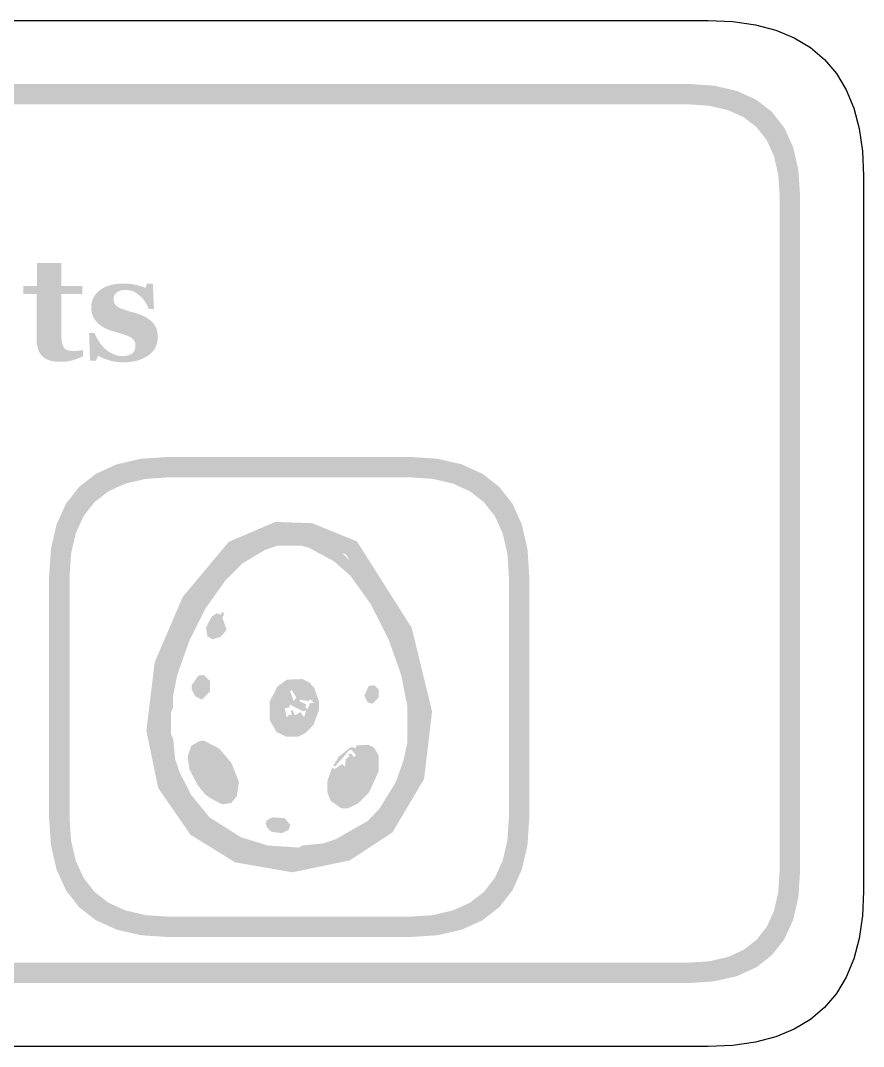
# Model space of a CAD drawing. Header units: millimetres. Extents: x 6 to 294, y 109 to 451.
# Drawn here: x 189.54 to 206.04, y 268.86 to 288.94 of the extents above; entities that cross this region are included whole.
import ezdxf

# ---------------------------------------------------------------- set-up
doc = ezdxf.new("R2010")
doc.units = ezdxf.units.MM
doc.layers.add('CUT', color=1, linetype='Continuous')
doc.layers.add('RASTER', color=7, linetype='Continuous')

msp = doc.modelspace()

# ---------------------------------------------------------------- hatches: boundary and pattern name
at = {"layer": 'RASTER'}
h = msp.add_hatch(color=7, dxfattribs=at)
h.paths.add_polyline_path([(143.2, 285.501), (143.234, 286.016), (143.337, 286.463), (143.509, 286.841), (143.75, 287.151), (144.059, 287.391), (144.438, 287.563), (144.884, 287.666), (145.4, 287.701), (202.6, 287.701), (203.116, 287.666), (203.563, 287.563), (203.941, 287.391), (204.25, 287.151), (204.491, 286.841), (204.663, 286.463), (204.766, 286.016), (204.8, 285.501), (204.8, 272.301), (204.766, 271.785), (204.663, 271.338), (204.491, 270.96), (204.25, 270.651), (203.941, 270.41), (203.563, 270.238), (203.116, 270.135), (202.6, 270.101), (145.4, 270.101), (144.884, 270.135), (144.438, 270.238), (144.059, 270.41), (143.75, 270.651), (143.509, 270.96), (143.337, 271.338), (143.234, 271.785), (143.2, 272.301)])
h.paths.add_polyline_path([(143.6, 285.501), (143.6, 272.301), (143.628, 271.879), (143.712, 271.513), (143.853, 271.204), (144.05, 270.951), (144.303, 270.754), (144.613, 270.613), (144.978, 270.529), (145.4, 270.501), (202.6, 270.501), (203.022, 270.529), (203.388, 270.613), (203.697, 270.754), (203.95, 270.951), (204.147, 271.204), (204.288, 271.513), (204.372, 271.879), (204.4, 272.301), (204.4, 285.501), (204.372, 285.923), (204.288, 286.288), (204.147, 286.598), (203.95, 286.851), (203.697, 287.048), (203.388, 287.188), (203.022, 287.273), (202.6, 287.301), (145.4, 287.301), (144.978, 287.273), (144.613, 287.188), (144.303, 287.048), (144.05, 286.851), (143.853, 286.598), (143.712, 286.288), (143.628, 285.923), (143.6, 285.501)], flags=0)
for points in [[(190.767, 282.368), (190.744, 282.358), (190.72, 282.348), (190.695, 282.339), (190.67, 282.329), (190.645, 282.32), (190.619, 282.311), (190.593, 282.303), (190.567, 282.294), (190.539, 282.286), (190.51, 282.28), (190.48, 282.274), (190.448, 282.269), (190.415, 282.266), (190.38, 282.263), (190.344, 282.262), (190.306, 282.261), (190.251, 282.263), (190.199, 282.268), (190.151, 282.277), (190.107, 282.289), (190.066, 282.305), (190.029, 282.324), (189.996, 282.346), (189.967, 282.373), (189.941, 282.402), (189.918, 282.434), (189.899, 282.469), (189.884, 282.508), (189.872, 282.549), (189.863, 282.593), (189.858, 282.64), (189.856, 282.69), (189.856, 283.59), (189.593, 283.59), (189.593, 283.748), (189.862, 283.748), (189.862, 284.192), (190.338, 284.192), (190.338, 283.748), (190.748, 283.748), (190.748, 283.59), (190.341, 283.59), (190.341, 282.787), (190.342, 282.746), (190.344, 282.708), (190.348, 282.673), (190.353, 282.641), (190.36, 282.612), (190.368, 282.586), (190.378, 282.563), (190.389, 282.544), (190.402, 282.527), (190.417, 282.513), (190.435, 282.5), (190.455, 282.49), (190.478, 282.482), (190.503, 282.477), (190.53, 282.473), (190.559, 282.472), (190.57, 282.472), (190.581, 282.473), (190.593, 282.473), (190.607, 282.474), (190.621, 282.474), (190.636, 282.475), (190.652, 282.477), (190.669, 282.478), (190.686, 282.48), (190.702, 282.481), (190.716, 282.483), (190.729, 282.484), (190.74, 282.486), (190.751, 282.488), (190.76, 282.489), (190.767, 282.491)], [(191.548, 282.251), (191.513, 282.252), (191.477, 282.254), (191.442, 282.257), (191.408, 282.261), (191.373, 282.267), (191.339, 282.274), (191.304, 282.283), (191.271, 282.293), (191.238, 282.303), (191.207, 282.314), (191.177, 282.325), (191.15, 282.336), (191.125, 282.347), (191.101, 282.358), (191.08, 282.37), (191.06, 282.381), (191.016, 282.282), (190.902, 282.282), (190.883, 282.828), (190.99, 282.828), (190.996, 282.811), (191.003, 282.794), (191.011, 282.776), (191.019, 282.758), (191.029, 282.739), (191.039, 282.72), (191.051, 282.7), (191.063, 282.679), (191.076, 282.659), (191.09, 282.639), (191.104, 282.62), (191.118, 282.601), (191.133, 282.583), (191.148, 282.565), (191.164, 282.548), (191.18, 282.531), (191.198, 282.515), (191.216, 282.499), (191.235, 282.484), (191.254, 282.47), (191.274, 282.456), (191.295, 282.443), (191.316, 282.431), (191.338, 282.419), (191.36, 282.409), (191.383, 282.4), (191.406, 282.392), (191.43, 282.385), (191.454, 282.38), (191.478, 282.377), (191.503, 282.375), (191.528, 282.374), (191.56, 282.375), (191.59, 282.377), (191.618, 282.381), (191.644, 282.387), (191.668, 282.394), (191.689, 282.403), (191.709, 282.414), (191.726, 282.426), (191.741, 282.44), (191.755, 282.456), (191.766, 282.473), (191.775, 282.492), (191.782, 282.513), (191.787, 282.536), (191.79, 282.56), (191.791, 282.586), (191.791, 282.601), (191.789, 282.614), (191.787, 282.628), (191.784, 282.64), (191.78, 282.652), (191.775, 282.663), (191.769, 282.673), (191.762, 282.683), (191.754, 282.692), (191.746, 282.702), (191.737, 282.71), (191.727, 282.719), (191.717, 282.727), (191.706, 282.734), (191.694, 282.742), (191.681, 282.749), (191.667, 282.756), (191.652, 282.763), (191.637, 282.77), (191.622, 282.776), (191.606, 282.782), (191.59, 282.788), (191.573, 282.794), (191.556, 282.799), (191.539, 282.804), (191.52, 282.81), (191.501, 282.815), (191.48, 282.822), (191.459, 282.828), (191.436, 282.835), (191.413, 282.841), (191.388, 282.849), (191.364, 282.856), (191.34, 282.863), (191.318, 282.871), (191.296, 282.878), (191.275, 282.886), (191.255, 282.893), (191.236, 282.9), (191.218, 282.908), (191.2, 282.916), (191.182, 282.925), (191.164, 282.935), (191.145, 282.947), (191.127, 282.959), (191.108, 282.972), (191.09, 282.987), (191.071, 283.002), (191.054, 283.017), (191.039, 283.032), (191.025, 283.049), (191.011, 283.065), (190.998, 283.083), (190.987, 283.101), (190.975, 283.12), (190.965, 283.14), (190.956, 283.161), (190.948, 283.182), (190.941, 283.205), (190.935, 283.228), (190.931, 283.253), (190.928, 283.278), (190.926, 283.305), (190.926, 283.332), (190.928, 283.382), (190.936, 283.43), (190.95, 283.476), (190.969, 283.519), (190.993, 283.559), (191.023, 283.597), (191.058, 283.633), (191.099, 283.666), (191.144, 283.696), (191.193, 283.722), (191.244, 283.744), (191.3, 283.762), (191.358, 283.776), (191.42, 283.786), (191.485, 283.791), (191.554, 283.793), (191.587, 283.793), (191.619, 283.792), (191.651, 283.79), (191.682, 283.787), (191.712, 283.783), (191.742, 283.778), (191.771, 283.773), (191.799, 283.766), (191.827, 283.76), (191.853, 283.753), (191.878, 283.745), (191.902, 283.738), (191.925, 283.73), (191.947, 283.723), (191.968, 283.715), (191.988, 283.707), (192.018, 283.793), (192.13, 283.793), (192.153, 283.294), (192.049, 283.294), (192.035, 283.331), (192.019, 283.368), (192, 283.402), (191.979, 283.436), (191.956, 283.468), (191.931, 283.499), (191.903, 283.529), (191.873, 283.557), (191.842, 283.583), (191.81, 283.605), (191.777, 283.624), (191.744, 283.64), (191.71, 283.652), (191.676, 283.661), (191.641, 283.666), (191.605, 283.667), (191.578, 283.667), (191.552, 283.665), (191.527, 283.661), (191.505, 283.656), (191.483, 283.649), (191.463, 283.641), (191.445, 283.632), (191.428, 283.621), (191.413, 283.608), (191.4, 283.595), (191.389, 283.58), (191.38, 283.565), (191.373, 283.548), (191.368, 283.53), (191.365, 283.511), (191.364, 283.49), (191.365, 283.463), (191.369, 283.438), (191.377, 283.415), (191.387, 283.394), (191.4, 283.375), (191.417, 283.358), (191.436, 283.343), (191.458, 283.329), (191.483, 283.317), (191.51, 283.305), (191.539, 283.293), (191.571, 283.281), (191.606, 283.269), (191.642, 283.258), (191.681, 283.246), (191.722, 283.235), (191.786, 283.218), (191.845, 283.199), (191.899, 283.178), (191.949, 283.156), (191.995, 283.132), (192.037, 283.107), (192.074, 283.08), (192.106, 283.052), (192.135, 283.021), (192.159, 282.989), (192.18, 282.955), (192.197, 282.919), (192.211, 282.881), (192.22, 282.841), (192.226, 282.799), (192.228, 282.755), (192.225, 282.697), (192.216, 282.642), (192.201, 282.59), (192.181, 282.542), (192.154, 282.497), (192.122, 282.456), (192.084, 282.417), (192.04, 282.383), (191.991, 282.352), (191.938, 282.325), (191.882, 282.302), (191.823, 282.284), (191.759, 282.27), (191.693, 282.259), (191.622, 282.253), (191.548, 282.251)]]:
    msp.add_hatch(color=7, dxfattribs=at).paths.add_polyline_path(points)
h = msp.add_hatch(color=7, dxfattribs=at)
h.paths.add_polyline_path([(190.1, 278.051), (190.137, 278.602), (190.247, 279.079), (190.43, 279.483), (190.688, 279.813), (191.018, 280.07), (191.422, 280.254), (191.899, 280.364), (192.45, 280.401), (197.15, 280.401), (197.701, 280.364), (198.178, 280.254), (198.582, 280.07), (198.913, 279.813), (199.17, 279.483), (199.353, 279.079), (199.463, 278.602), (199.5, 278.051), (199.5, 273.351), (199.463, 272.8), (199.353, 272.323), (199.17, 271.919), (198.913, 271.588), (198.582, 271.331), (198.178, 271.148), (197.701, 271.038), (197.15, 271.001), (192.45, 271.001), (191.899, 271.038), (191.422, 271.148), (191.018, 271.331), (190.687, 271.588), (190.43, 271.919), (190.247, 272.323), (190.137, 272.8), (190.1, 273.351)])
h.paths.add_polyline_path([(190.5, 278.051), (190.5, 273.351), (190.53, 272.894), (190.622, 272.498), (190.774, 272.163), (190.987, 271.888), (191.262, 271.675), (191.597, 271.523), (191.993, 271.431), (192.45, 271.401), (197.15, 271.401), (197.607, 271.431), (198.003, 271.523), (198.338, 271.675), (198.612, 271.888), (198.826, 272.163), (198.978, 272.498), (199.07, 272.894), (199.1, 273.351), (199.1, 278.051), (199.07, 278.508), (198.978, 278.904), (198.826, 279.239), (198.613, 279.513), (198.338, 279.727), (198.003, 279.879), (197.607, 279.97), (197.15, 280.001), (192.45, 280.001), (191.993, 279.97), (191.597, 279.879), (191.262, 279.727), (190.987, 279.513), (190.774, 279.239), (190.622, 278.904), (190.53, 278.508), (190.5, 278.051)], flags=0)
h = msp.add_hatch(color=7, dxfattribs=at)
h.paths.add_polyline_path([(194.529, 279.128), (195.252, 279.102), (196.126, 278.746), (197.197, 277.056), (197.596, 275.418), (197.44, 274.097), (196.821, 273.051), (195.988, 272.504), (194.863, 272.27), (193.741, 272.465), (192.866, 273.006), (192.237, 273.917), (192.004, 275.04), (192.167, 276.379), (192.716, 277.661), (193.616, 278.737)])
h.paths.add_polyline_path([(194.589, 278.806), (193.812, 278.473), (192.992, 277.491), (192.479, 276.295), (192.328, 275.053), (192.537, 274.045), (193.091, 273.243), (193.857, 272.77), (194.858, 272.596), (195.864, 272.804), (196.583, 273.278), (197.13, 274.202), (197.272, 275.399), (196.899, 276.929), (195.911, 278.489), (195.184, 278.784), (194.589, 278.806)], flags=0)
h = msp.add_hatch(color=7, dxfattribs=at)
h.paths.add_polyline_path([(194.51, 278.855), (195.102, 278.867), (195.343, 278.786), (195.837, 278.517), (196.28, 278.075), (196.561, 277.672), (196.871, 277.097), (197.152, 276.374), (197.313, 275.69), (197.313, 274.725), (197.273, 274.524), (197.072, 273.921), (196.883, 273.587), (196.4, 273.064), (196.159, 272.903), (195.785, 272.714), (195.182, 272.553), (194.458, 272.553), (194.257, 272.594), (193.775, 272.754), (193.36, 272.984), (192.999, 273.265), (192.757, 273.547), (192.407, 274.242), (192.287, 274.725), (192.287, 275.61), (192.327, 275.69), (192.367, 276.092), (192.488, 276.494), (192.838, 277.311), (193.159, 277.833), (193.602, 278.356), (194.044, 278.678)])
h.paths.add_polyline_path([(194.579, 278.666), (194.338, 278.585), (193.883, 278.316), (193.561, 277.994), (193.159, 277.431), (192.85, 276.816), (192.608, 276.132), (192.528, 275.73), (192.528, 275.489), (192.488, 275.408), (192.488, 274.966), (192.528, 274.886), (192.568, 274.484), (192.649, 274.242), (192.878, 273.788), (193.24, 273.346), (193.855, 272.956), (194.378, 272.795), (194.981, 272.754), (195.061, 272.795), (195.463, 272.835), (195.705, 272.915), (196.32, 273.265), (196.561, 273.506), (196.883, 274.029), (197.032, 274.443), (197.112, 274.805), (197.112, 275.529), (196.992, 276.132), (196.75, 276.816), (196.4, 277.512), (195.998, 278.075), (195.677, 278.356), (195.182, 278.625), (195.021, 278.666)], flags=0)
h.paths.add_polyline_path([(193.465, 277.367), (193.533, 277.339), (193.493, 277.258), (193.574, 277.017), (193.465, 276.884), (193.304, 276.828), (193.2, 276.884), (193.171, 277.057), (193.28, 277.27), (193.372, 277.339), (193.481, 277.311)], flags=0)
h.paths.add_polyline_path([(193.023, 276.12), (193.131, 276.132), (193.252, 276.012), (193.252, 275.811), (193.091, 275.65), (192.958, 275.718), (192.89, 275.851), (192.89, 275.931)], flags=0)
h.paths.add_polyline_path([(194.752, 276.04), (195.061, 276.052), (195.194, 275.984), (195.291, 275.879), (195.383, 275.61), (195.383, 275.449), (195.275, 275.155), (195.114, 274.994), (194.981, 274.926), (194.74, 274.926), (194.551, 275.018), (194.418, 275.248), (194.418, 275.61), (194.567, 275.903)], flags=0)
h.paths.add_polyline_path([(196.36, 275.919), (196.469, 275.931), (196.549, 275.851), (196.549, 275.69), (196.429, 275.569), (196.336, 275.597), (196.268, 275.73)], flags=0)
h.paths.add_polyline_path([(194.848, 275.839), (194.82, 275.811), (194.888, 275.622), (194.941, 275.69)], flags=0)
h.paths.add_polyline_path([(195.021, 275.65), (194.993, 275.622), (195.13, 275.557), (195.114, 275.501), (195.154, 275.461), (195.21, 275.581), (195.291, 275.581), (195.222, 275.65), (195.17, 275.622)], flags=0)
h.paths.add_polyline_path([(194.808, 275.557), (194.808, 275.501), (194.712, 275.477), (194.752, 275.3), (194.792, 275.356), (194.848, 275.34), (194.832, 275.437), (194.86, 275.449), (194.913, 275.34), (195.021, 275.408), (195.09, 275.3), (195.13, 275.437), (195.073, 275.421)], flags=0)
h.paths.add_polyline_path([(193.023, 274.833), (193.131, 274.846), (193.425, 274.697), (193.666, 274.415), (193.815, 274.041), (193.775, 273.76), (193.666, 273.627), (193.493, 273.599), (193.28, 273.708), (193.159, 273.788), (192.999, 273.989), (192.85, 274.283), (192.81, 274.524), (192.878, 274.737)], flags=0)
h.paths.add_polyline_path([(196.119, 274.753), (196.348, 274.765), (196.457, 274.713), (196.549, 274.564), (196.549, 274.242), (196.36, 273.828), (196.159, 273.627), (195.946, 273.519), (195.825, 273.519), (195.612, 273.667), (195.544, 273.84), (195.544, 274.041), (195.636, 274.311), (195.693, 274.295), (195.837, 274.391), (195.894, 274.335), (195.906, 274.484), (195.974, 274.536), (195.958, 274.592), (196.014, 274.592), (196.067, 274.524), (196.107, 274.564), (196.014, 274.673), (195.974, 274.657), (195.693, 274.335), (195.665, 274.363), (195.773, 274.536), (195.974, 274.697), (196.026, 274.725), (196.095, 274.697)], flags=0)
h.paths.add_polyline_path([(194.47, 273.346), (194.712, 273.33), (194.82, 273.197), (194.792, 273.104), (194.659, 273.036), (194.446, 273.064), (194.366, 273.145), (194.338, 273.237), (194.366, 273.289)], flags=0)

# ---------------------------------------------------------------- linework, layer by layer
at = {"layer": 'CUT'}
msp.add_lwpolyline([(144.999, 288.941), (203.001, 288.941), (203.483, 288.92), (203.925, 288.857), (204.325, 288.751), (204.685, 288.603), (205.003, 288.413), (205.278, 288.179), (205.512, 287.903), (205.703, 287.585), (205.851, 287.226), (205.956, 286.825), (206.019, 286.384), (206.04, 285.902), (206.04, 271.9), (206.019, 271.418), (205.956, 270.976), (205.851, 270.576), (205.703, 270.216), (205.512, 269.898), (205.278, 269.622), (205.003, 269.389), (204.685, 269.198), (204.325, 269.05), (203.925, 268.945), (203.483, 268.882), (203.001, 268.861), (144.999, 268.861)], dxfattribs=at)

doc.saveas('drawing.dxf')
